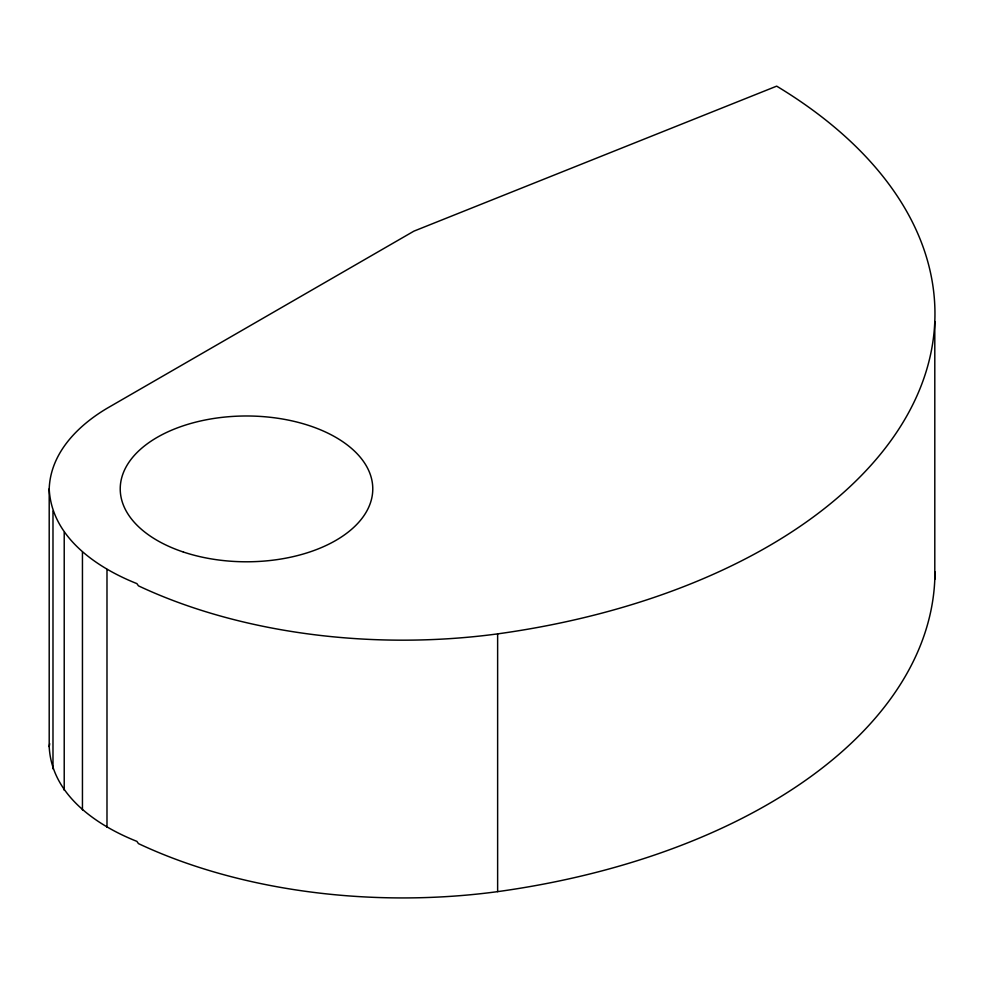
<?xml version="1.0" encoding="UTF-8"?>
<svg xmlns="http://www.w3.org/2000/svg" width="984" height="984" viewBox="0 0 984 984"><rect width="100%" height="100%" fill="white"/><g stroke="black" fill="none" stroke-linecap="round" stroke-linejoin="round"><path stroke-width="1.48" d="M49.2 488.888C50.442 453.034 77.847 425.642 106.985 408.348L413.92 231.142L776.671 86.149A570.13 329.16 0 0 1 911.787 406.65A570.13 329.16 0 0 1 497.633 633.88A418.286 241.498 0 0 1 138.461 585.849L136.887 583.61C96.186 567.436 51.525 536.907 49.2 488.888L49.2 746.647C51.525 794.666 96.186 825.195 136.887 841.369L138.461 843.608A418.286 241.498 0 0 0 497.633 891.639A570.13 329.16 0 0 0 934.96 571.876M49.2 746.647L49.704 743.683M934.8 321.547L934.8 579.318M497.633 633.88L497.633 891.639M106.985 569.441L106.985 827.2M82.447 552.184L82.447 809.943M64.218 532.479L64.218 790.25M52.988 511.114L52.988 768.873M183.368 552.024A126.272 72.902 0 0 0 372.776 488.888A126.272 72.902 0 0 0 183.368 425.752A126.272 72.902 0 0 0 183.368 552.024"/></g></svg>
